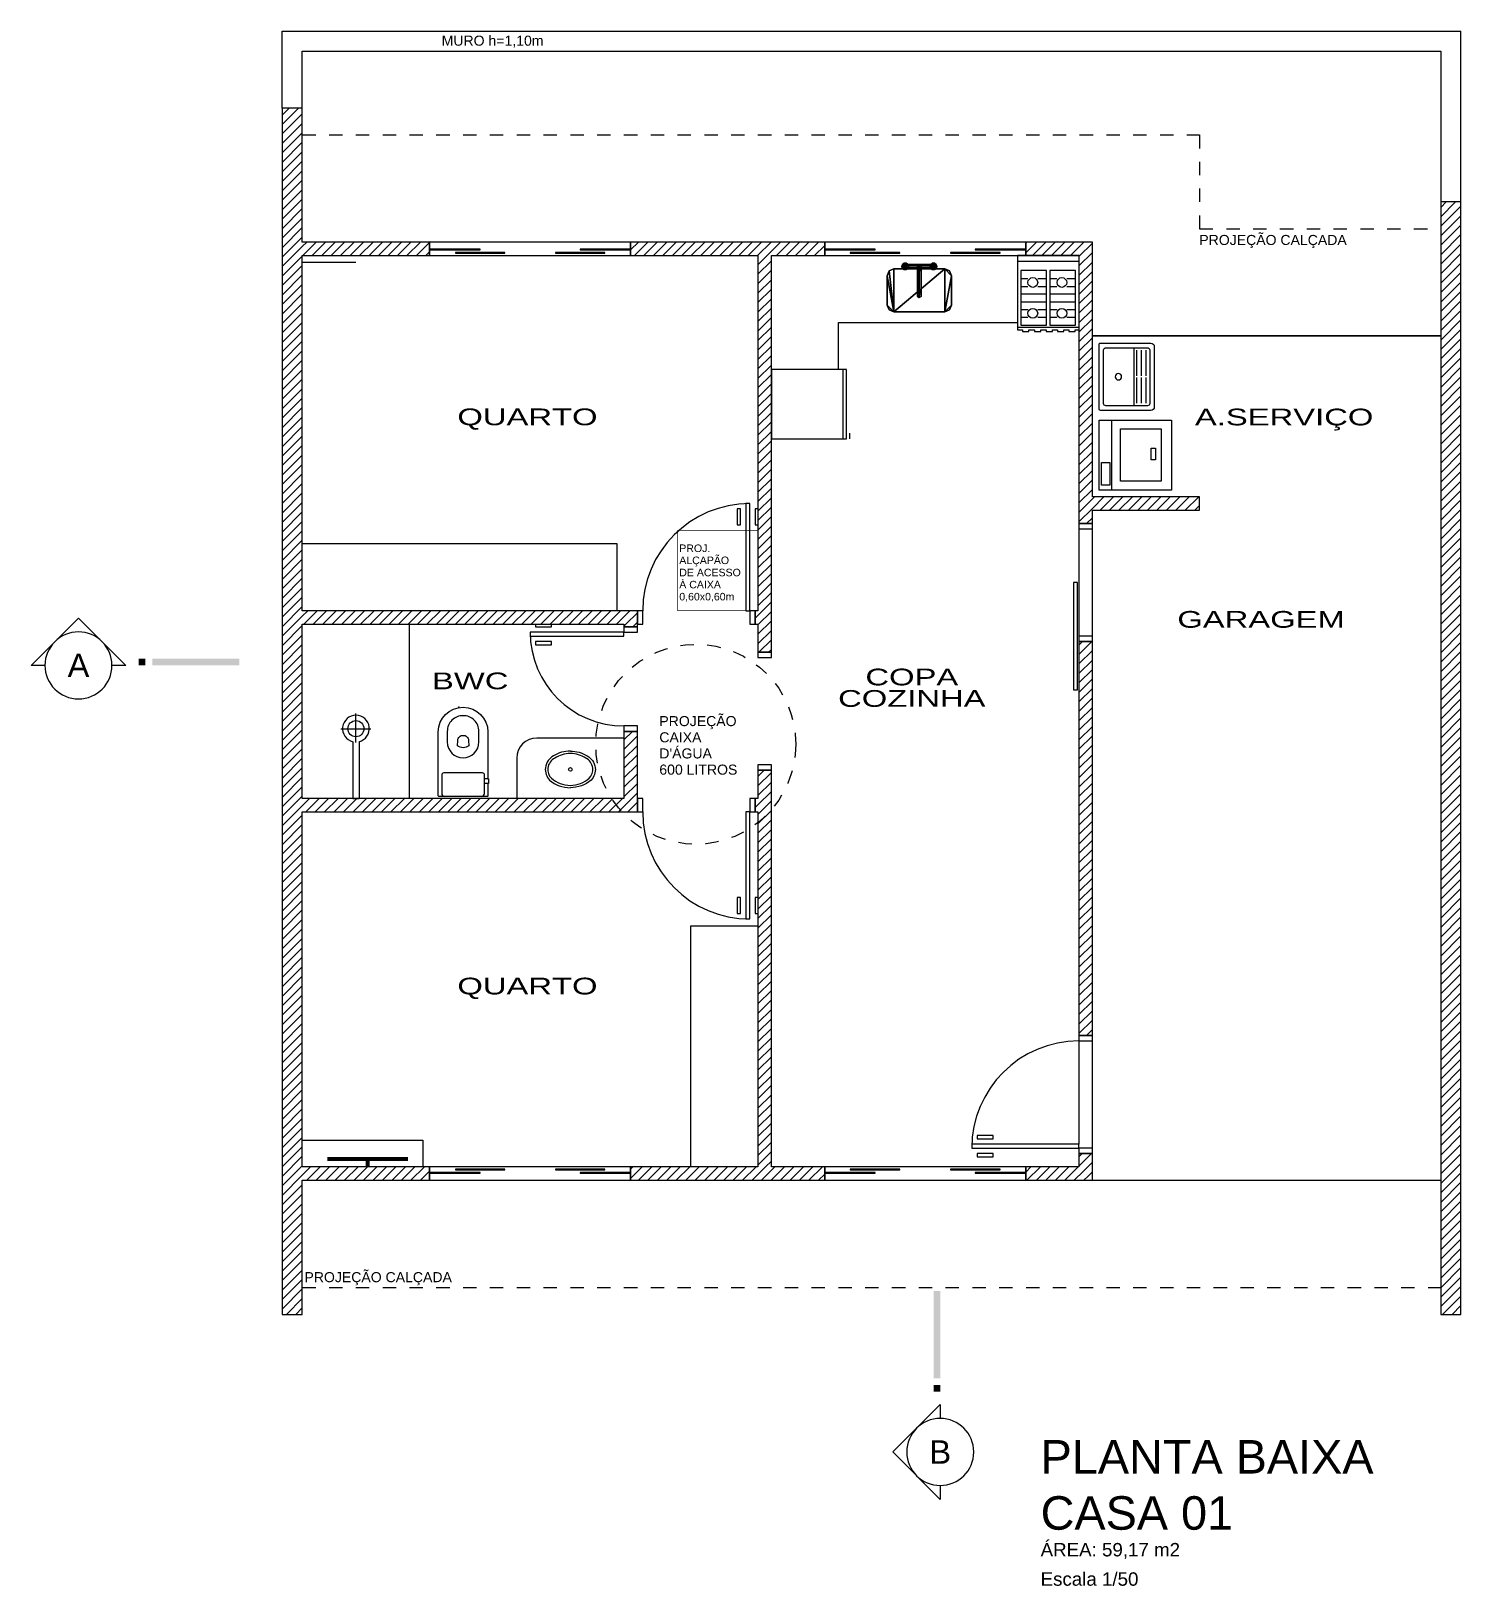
# Model space of a CAD drawing. Header units: metres. Extents: x 49 to 320, y -91 to 27.
# Drawn here: x 61.64 to 72.31, y 3.16 to 14.76 of the extents above; entities that cross this region are included whole.
import ezdxf
from ezdxf.enums import TextEntityAlignment as Align

# ---------------------------------------------------------------- set-up
doc = ezdxf.new("R2010")
doc.units = ezdxf.units.M
doc.header["$LTSCALE"] = 0.2
doc.linetypes.add('DASHED', pattern=[0.75, 0.5, -0.25])
for name, color, linetype in [('ARQ-___-___-LEG', 3, 'Continuous'), ('ARQ-___-___-TXT', 4, 'Continuous'), ('ARQ-___-___-VST', 9, 'Continuous'), ('ARQ-ALV', 6, 'Continuous'), ('ARQ-ALV-___-HTC', 13, 'Continuous'), ('ARQ-CXO', 2, 'Continuous'), ('ARQ-DVI', 1, 'Continuous'), ('ARQ-EQP', 24, 'Continuous'), ('ARQ-EQP-___-INT', 7, 'Continuous'), ('ARQ-PIS', 2, 'Continuous')]:
    doc.layers.add(name, color=color, linetype=linetype)
doc.styles.add('REGUA100', font='arial.ttf')
doc.styles.add('REGUA140', font='arial.ttf')
doc.styles.add('REGUA200', font='arial.ttf')
doc.styles.add('REGUA60', font='arial.ttf')
doc.styles.add('REGUA80', font='arial.ttf')
pattern_1 = [(45, (105.93574, -1), (-0.03535534, 0.03535534), [])]

# ---------------------------------------------------------------- blocks, each defined once
blk = doc.blocks.new('MCCUB1_3')
at = {"color": 254}
mesh = blk.add_polyface(dxfattribs=at)
corners = [(-24, -37, 70), (-22.5, -40.5, 70), (-19, -42, 70), (-24, -15, 70), (-22.5, -11.5, 70), (-19, -10, 70), (19, -10, 70), (19, -42, 70), (24, -15, 70), (24, -37, 70), (22.5, -40.5, 70), (22.5, -11.5, 70), (-24, -37, 85), (-22.5, -40.5, 85), (-19, -42, 85), (19, -42, 85), (22.5, -40.5, 85), (24, -37, 85), (24, -15, 85), (22.5, -11.5, 85), (19, -10, 85), (-19, -10, 85), (-22.5, -11.5, 85), (-24, -15, 85)]
mesh.append_faces([[corners[k] for k in face] for face in [(9, 7, 10), (6, 8, 11)]], dxfattribs={"vtx0": -1, "color": 254})
mesh.append_faces([[corners[k] for k in face] for face in [(0, 2, 3), (3, 2, 4), (4, 2, 5), (5, 2, 6), (8, 7, 9)]], dxfattribs={"vtx0": -1, "vtx1": -1, "color": 254})
mesh.append_faces([[corners[k] for k in face] for face in [(6, 7, 8)]], dxfattribs={"vtx0": -1, "vtx1": -1, "vtx2": -1, "color": 254})
mesh.append_faces([[corners[k] for k in face] for face in [(6, 2, 7)]], dxfattribs={"vtx0": -1, "vtx2": -1, "color": 254})
mesh.append_faces([[corners[k] for k in face] for face in [(12, 13, 0), (13, 14, 1), (14, 15, 2), (15, 16, 7), (16, 17, 10), (17, 18, 9), (18, 19, 8), (19, 20, 11), (20, 21, 6), (21, 22, 5), (22, 23, 4), (23, 12, 3)]], dxfattribs={"vtx1": -1, "color": 254})
mesh.append_faces([[corners[k] for k in face] for face in [(0, 1, 2), (13, 1, 0), (14, 2, 1), (15, 7, 2), (16, 10, 7), (17, 9, 10), (18, 8, 9), (19, 11, 8), (20, 6, 11), (21, 5, 6), (22, 4, 5), (23, 3, 4), (12, 0, 3)]], dxfattribs={"vtx2": -1, "color": 254})
mesh = blk.add_polyface(dxfattribs=at)
corners = [(-1.4, -30.5, 100.3), (-1.4, -30.5, 95.5), (-0.1, -31.3, 95.5), (-0.1, -31.3, 100.6), (-1.4, -29, 99.7), (-1.4, -29, 95.5), (-0.1, -28.3, 99.4), (-0.1, -28.3, 95.5), (1.2, -29, 99.7), (1.2, -29, 95.5), (1.2, -30.5, 100.3), (1.2, -30.5, 95.5), (-1.4, -27.2, 103.6), (-0.1, -27.5, 104.3), (-1.4, -26.6, 102.1), (-0.1, -26.3, 101.3), (1.2, -26.6, 102.1), (1.2, -27.2, 103.6), (-1.4, -10.6, 103.6), (-0.1, -10.3, 104.3), (-1.4, -11.2, 102.1), (-0.1, -11.5, 101.3), (1.2, -11.2, 102.1), (1.2, -10.6, 103.6), (-1.4, -7.6, 100.5), (-0.1, -7, 101), (-1.4, -8.6, 99.5), (-0.1, -9.2, 98.9), (1.2, -8.6, 99.5), (1.2, -7.6, 100.5), (-12.1, -6.6, 100), (-12.1, -7.3, 101.3), (11.9, -7.3, 101.3), (11.9, -6.6, 100), (-12.1, -7.4, 98.7), (11.9, -7.4, 98.7), (-12.1, -8.9, 98.7), (11.9, -8.9, 98.7), (-12.1, -9.6, 100), (11.9, -9.6, 100), (-12.1, -8.8, 101.3), (11.9, -8.8, 101.3), (12.5, -6.6, 106.9), (11.2, -5.7, 106.9), (9.7, -5.7, 106.9), (8.4, -6.6, 106.9), (7.9, -8.1, 106.9), (8.4, -9.6, 106.9), (9.6, -10.5, 106.9), (12.4, -9.6, 106.9), (11.2, -10.5, 106.9), (12.9, -8.1, 106.9), (12.5, -6.6, 101.9), (11.2, -5.7, 101.9), (9.7, -5.7, 101.9), (8.4, -6.6, 101.9), (7.9, -8.1, 101.9), (8.4, -9.6, 101.9), (9.6, -10.5, 101.9), (11.2, -10.5, 101.9), (12.4, -9.6, 101.9), (12.9, -8.1, 101.9), (-8.1, -8.1, 101.9), (-8.5, -6.6, 101.9), (-8.5, -6.6, 106.9), (-8.1, -8.1, 106.9), (-8.6, -9.6, 101.9), (-8.6, -9.6, 106.9), (-9.8, -10.5, 101.9), (-9.8, -10.5, 106.9), (-11.4, -10.5, 101.9), (-11.4, -10.5, 106.9), (-12.6, -9.6, 101.9), (-12.6, -9.6, 106.9), (-13.1, -8.1, 101.9), (-13.1, -8.1, 106.9), (-12.6, -6.6, 101.9), (-12.6, -6.6, 106.9), (-11.3, -5.7, 101.9), (-11.3, -5.7, 106.9), (-9.8, -5.7, 101.9), (-9.8, -5.7, 106.9)]
mesh.append_faces([[corners[k] for k in face] for face in [(30, 31, 32, 33), (34, 30, 33, 35), (36, 34, 35, 37), (38, 36, 37, 39), (40, 38, 39, 41), (31, 40, 41, 32), (52, 53, 43, 42), (53, 54, 44, 43), (54, 55, 45, 44), (55, 56, 46, 45), (56, 57, 47, 46), (57, 58, 48, 47), (58, 59, 50, 48), (59, 60, 49, 50), (60, 61, 51, 49), (61, 52, 42, 51), (62, 63, 64, 65), (66, 62, 65, 67), (68, 66, 67, 69), (70, 68, 69, 71), (72, 70, 71, 73), (74, 72, 73, 75), (76, 74, 75, 77), (78, 76, 77, 79), (80, 78, 79, 81), (63, 80, 81, 64)]], dxfattribs={"color": 254})
mesh.append_faces([[corners[k] for k in face] for face in [(32, 37, 35, 33), (49, 48, 50), (42, 49, 51), (64, 67, 65), (67, 71, 69)]], dxfattribs={"vtx0": -1, "color": 254})
mesh.append_faces([[corners[k] for k in face] for face in [(32, 39, 37), (42, 44, 45), (42, 45, 46), (42, 46, 47), (42, 47, 48), (64, 73, 71), (64, 75, 73), (64, 77, 75), (64, 79, 77)]], dxfattribs={"vtx0": -1, "vtx2": -1, "color": 254})
mesh.append_faces([[corners[k] for k in face] for face in [(24, 18, 19, 25), (26, 20, 18, 24), (27, 21, 20, 26), (28, 22, 21, 27), (29, 23, 22, 28), (25, 19, 23, 29)]], dxfattribs={"vtx1": -1, "color": 254})
mesh.append_faces([[corners[k] for k in face] for face in [(36, 38, 31)]], dxfattribs={"vtx1": -1, "vtx2": -1, "color": 254})
mesh.append_faces([[corners[k] for k in face] for face in [(12, 0, 3, 13), (14, 4, 0, 12), (15, 6, 4, 14), (16, 8, 6, 15), (17, 10, 8, 16), (13, 3, 10, 17), (18, 12, 13, 19), (20, 14, 12, 18), (21, 15, 14, 20), (22, 16, 15, 21), (23, 17, 16, 22), (19, 13, 17, 23)]], dxfattribs={"vtx1": -1, "vtx3": -1, "color": 254})
mesh.append_faces([[corners[k] for k in face] for face in [(32, 41, 39), (30, 34, 36, 31), (38, 40, 31), (42, 43, 44), (64, 81, 79)]], dxfattribs={"vtx2": -1, "color": 254})
mesh.append_faces([[corners[k] for k in face] for face in [(0, 1, 2, 3), (4, 5, 1, 0), (6, 7, 5, 4), (8, 9, 7, 6), (10, 11, 9, 8), (3, 2, 11, 10)]], dxfattribs={"vtx3": -1, "color": 254})
blk = doc.blocks.new('EQF4B__2')
at = {"color": 0}
blk.add_lwpolyline([(25.5, -5), (-25.5, -5), (-25.5, -66.5), (-21.4, -66.5), (-21.4, -67.9), (-16.2, -67.9), (-16.2, -66.5), (-11.3, -66.5), (-11.3, -67.9), (-6.2, -67.9), (-6.2, -66.5), (-1.7, -66.5), (-1.7, -67.9), (3.5, -67.9), (3.5, -66.5), (7.8, -66.5), (7.8, -67.9), (13, -67.9), (13, -66.5), (17, -66.5), (17, -67.9), (22.2, -67.9), (22.2, -66.5), (25.5, -66.5)], close=True, dxfattribs=at)
at = {"layer": 'ARQ-EQP-___-INT'}
for p, q in [((-25.3, -9.7), (25.3, -9.7)), ((-22.6, -24.1), (-16.8, -24.1)), ((-8.7, -24.1), (-1.4, -24.1)), ((1.4, -24.1), (7.2, -24.1)), ((15.3, -24.1), (22.6, -24.1)), ((-22.6, -30.6), (-16.8, -30.6)), ((-22.6, -36.7), (-1.4, -36.7)), ((-8.7, -30.6), (-1.4, -30.6)), ((1.4, -30.6), (7.2, -30.6)), ((1.4, -36.7), (22.6, -36.7)), ((15.3, -30.6), (22.6, -30.6)), ((-22.6, -43.3), (-1.4, -43.3)), ((-22.6, -49.6), (-16.8, -49.6)), ((-8.7, -49.6), (-1.4, -49.6)), ((1.4, -43.3), (22.6, -43.3)), ((1.4, -49.6), (7.2, -49.6)), ((15.3, -49.6), (22.6, -49.6)), ((-25.3, -64.4), (25.3, -64.4)), ((-22.6, -56.1), (-16.8, -56.1)), ((-8.7, -56.1), (-1.4, -56.1)), ((1.4, -56.1), (7.2, -56.1)), ((15.3, -56.1), (22.6, -56.1))]:
    blk.add_line(p, q, dxfattribs=at)
for points in [[(-22.6, -62.6), (-1.4, -62.6), (-1.4, -17.4), (-22.6, -17.4)], [(1.4, -62.6), (22.6, -62.6), (22.6, -17.4), (1.4, -17.4)]]:
    blk.add_lwpolyline(points, close=True, dxfattribs=at)
for centre in [(-12.8, -27.3), (11.3, -27.3), (-12.8, -52.8), (11.3, -52.8)]:
    blk.add_circle(centre, 4.04, dxfattribs=at)
blk = doc.blocks.new('EQREFR22')
at = {"color": 0}
blk.add_lwpolyline([(30.5, -10), (-30.5, -10), (-30.5, -76), (30.5, -76)], close=True, dxfattribs=at)
at = {"layer": 'ARQ-EQP-___-INT'}
for p, q in [((-30.5, -73), (30.5, -73)), ((-30.5, -79), (-25.5, -79))]:
    blk.add_line(p, q, dxfattribs=at)
blk = doc.blocks.new('EQLAV1_2')
at = {"color": 0}
blk.add_lwpolyline([(30.8, -10), (-30.8, -10), (-30.8, -73.5), (30.8, -73.5)], close=True, dxfattribs=at)
at = {"layer": 'ARQ-EQP-___-INT'}
blk.add_line((30.8, -21.3), (-30.8, -21.3), dxfattribs=at)
for points in [[(6.4, -19.6), (26.4, -19.6), (26.4, -12.1), (6.4, -12.1)], [(22.9, -64.6), (22.9, -28.8), (-23, -28.8), (-23, -64.6)], [(4, -59.7), (4, -55.7), (-6, -55.7), (-6, -59.7)]]:
    blk.add_lwpolyline(points, close=True, dxfattribs=at)
blk = doc.blocks.new('SAT13S_2')
at = {"layer": 'ARQ-EQP', "color": 0, "linetype": 'ByBlock'}
blk.add_lwpolyline([(-26.5, -48.5), (26.5, -48.5, 0.414214), (29.5, -45.5), (29.5, -1, 0.414214), (28.5, 0), (-28.5, 0, 0.414214), (-29.5, -1), (-29.5, -45.5, 0.414214)], format="xyb", close=True, dxfattribs=at)
at = {"layer": 'ARQ-EQP-___-INT'}
for points in [[(25.5, -27.7), (25.5, -6, 0.414214), (23.5, -4), (-23.5, -4, 0.414214), (-25.5, -6), (-25.5, -27.7)], [(-25.5, -27.8), (-25.5, -29.7, 0.414214), (-24.5, -30.6), (-23.2, -30.6), (23.1, -30.6), (24.5, -30.6, 0.414214), (25.5, -29.7), (25.5, -27.8)], [(-25.5, -30.5), (-25.5, -42.5, 0.414214), (-23.5, -44.5)], [(-23.5, -44.5), (23.5, -44.5, 0.414214), (25.5, -42.5), (25.5, -30.5, 0.414214)], [(-23.2, -33), (-0.9, -33, 0.414214)], [(-23.2, -37), (-0.9, -37, 0.414214)], [(0.8, -33), (23.1, -33, 0.414214)], [(0.8, -37), (23.1, -37, 0.414214)], [(-23.2, -41), (-0.9, -41, 0.414214)], [(0.8, -41), (23.1, -41, 0.414214)]]:
    blk.add_lwpolyline(points, format="xyb", dxfattribs=at)
blk.add_circle((0, -17), 2.8, dxfattribs=at)
blk = doc.blocks.new('SAC616S2')
at = {"layer": 'ARQ-EQP', "color": 0, "linetype": 'ByBlock'}
blk.add_lwpolyline([(18.2, -1.5, -0.329256), (18.5, -1.9), (18.5, -49.6, -0.412623), (0, -68, -0.412623), (-18.5, -49.6), (-18.5, -14.5), (-18.9, -14.5), (-18.9, -11), (-18.5, -11), (-18.5, -1.9, -0.329256), (-18.2, -1.5), (-17.3, -1.5), (0, -1.5), (17.3, -1.5)], format="xyb", close=True, dxfattribs=at)
at = {"layer": 'ARQ-EQP-___-INT'}
for p, q in [((-18.5, -11), (-16, -11)), ((-18.5, -14.5), (-16, -14.5))]:
    blk.add_line(p, q, dxfattribs=at)
blk.add_lwpolyline([(-14, -1.5, 0.324141), (-16, -3.5), (-16, -17.5, 0.333333), (-14.5, -19), (0, -19), (14.5, -19, 0.333333), (16, -17.5), (16, -3.5, 0.324141), (14, -1.5, 0.324141)], format="xyb", dxfattribs=at)
for points in [[(0, -61.7, 0.418677), (11.8, -50), (11.8, -42.1, 0.411784), (0, -30.2, 0.411784), (-11.8, -42.1), (-11.8, -50, 0.418677)], [(0, -47, -0.428571), (-4, -43.3), (-4.3, -39.3, -0.16754), (0, -37.8, -0.16754), (4.3, -39.3), (4, -43.3, -0.428571)]]:
    blk.add_lwpolyline(points, format="xyb", close=True, dxfattribs=at)
blk.add_point((3.3, -68), dxfattribs=at)
blk = doc.blocks.new('SACHS__2')
at = {"layer": 'ARQ-EQP', "color": 0, "linetype": 'ByBlock'}
for p, q in [((42.3, 2.4), (0, 2.4)), ((0, 2.4), (0, -2.4)), ((42.3, -2.4), (0, -2.4))]:
    blk.add_line(p, q, dxfattribs=at)
blk.add_arc((52, 0), 10, 193.8865, 166.1135, dxfattribs=at)
at = {"layer": 'ARQ-EQP-___-INT'}
for p, q in [((41.6, 0), (63.2, 0)), ((52, 11.2), (52, -11.2))]:
    blk.add_line(p, q, dxfattribs=at)
blk.add_circle((52, 0), 6, dxfattribs=at)
blk = doc.blocks.new('SAL37S_2')
at = {"layer": 'ARQ-EQP-___-INT'}
for points in [[(0, -10, 0.145827), (-16.8, -14.9, 0.090827), (-22, -19.4, 0.12568), (-24.8, -26.7, 0.221372), (-20.6, -38.8, 0.186059), (0, -46.5, 0.186059)], [(0, -10, -0.145827), (16.8, -14.9, -0.090827), (22, -19.4, -0.12568), (24.8, -26.7, -0.221372), (20.6, -38.8, -0.186059), (0, -46.5, -0.186059)]]:
    blk.add_lwpolyline(points, format="xyb", dxfattribs=at)
blk.add_lwpolyline([(0, -12.5, 0.14623), (-15.5, -17, 0.09047), (-20, -20.9, 0.123903), (-22.4, -27, 0.21906), (-18.9, -37, 0.185248), (0, -44.1, 0.185248), (18.8, -37, 0.21906), (22.3, -27, 0.123903), (20, -20.9, 0.09047), (15.5, -17, 0.14623)], format="xyb", close=True, dxfattribs=at)
blk.add_circle((0, -28.3), 1.8, dxfattribs=at)
blk = doc.blocks.new('IndUni1')
at = {"color": 4, "style": 'REGUA100', "width": 1.4, "flags": 8}
blk.add_attdef('NOME1', text='', height=2.5, dxfattribs=at).set_placement((0.24, 2.99), align=Align.CENTER)
at = {"color": 4, "style": 'REGUA100', "width": 1.4}
blk.add_attdef('NOME2', text='', height=2.5, dxfattribs=at).set_placement((0.24, -0.22), align=Align.CENTER)
at = {"color": 0, "style": 'REGUA60', "width": 1.4}
for tag, p in [('AREA', (0.24, -2.82)), ('PERIM', (0.24, -5.32)), ('PISO', (0.24, -7.82)), ('PAREDE', (0.24, -10.32)), ('TETO', (0.24, -12.82))]:
    blk.add_attdef(tag, text='', height=1.5, dxfattribs=at).set_placement(p, align=Align.CENTER)
blk = doc.blocks.new('Corte2')
at = {"color": 4}
blk.add_lwpolyline([(-5, 0), (-7.07, 0), (0, 7.07), (7.07, 0), (5, 0, 1)], format="xyb", close=True, dxfattribs=at)
blk.add_arc((0, 0), 5, 180, 0)
at = {"color": 4, "linetype": 'ByBlock'}
for points in [[(9, 0), (9, 1), (10, 0), (10, 1)], [(11, 0), (11, 1), (24, 0), (24, 1)]]:
    blk.add_solid(points, dxfattribs=at)
at = {"color": 0, "linetype": 'ByBlock', "style": 'REGUA140', "width": 1.4}
blk.add_attdef('CODCORTE', text='', height=3.5, dxfattribs=at).set_placement((0, 0), align=Align.MIDDLE)
blk = doc.blocks.new('Titul1')
at = {"color": 6, "style": 'REGUA200', "width": 1.4}
blk.add_attdef('TITULO', (0, 0), '', height=5, dxfattribs=at)
at = {"color": 0, "style": 'REGUA80', "width": 1.4}
blk.add_attdef('ESCALA', (0, -3.98), '', height=2, dxfattribs=at)

msp = doc.modelspace()

# ---------------------------------------------------------------- hatches: boundary and pattern name
at = {"layer": 'ARQ-ALV-___-HTC'}
h = msp.add_hatch(dxfattribs=at)
h.set_pattern_fill('_U', color=256, scale=0.05, angle=45, style=0, pattern_type=0)
h.set_pattern_definition(pattern_1)
h.paths.add_polyline_path([(63.512, 14.186), (63.512, 5.186), (63.662, 5.186), (63.662, 14.186)])
h = msp.add_hatch(dxfattribs=at)
h.set_pattern_fill('_U', color=256, scale=0.05, angle=45, style=0, pattern_type=0)
h.set_pattern_definition(pattern_1)
h.paths.add_polyline_path([(72.307, 5.186), (72.307, 13.486), (72.157, 13.486), (72.157, 5.186)])
h = msp.add_hatch(dxfattribs=at)
h.set_pattern_fill('_U', color=256, scale=0.05, angle=45, style=0, pattern_type=0)
h.set_pattern_definition(pattern_1)
h.paths.add_polyline_path([(63.662, 13.186), (63.662, 13.086), (64.612, 13.086), (64.612, 13.186)])
h.paths.add_polyline_path([(69.06, 13.186), (69.06, 13.086), (69.457, 13.086), (69.557, 13.186)])
h.paths.add_polyline_path([(67.56, 13.186), (66.112, 13.186), (66.112, 13.086), (67.56, 13.086)])
h = msp.add_hatch(dxfattribs=at)
h.set_pattern_fill('_U', color=256, scale=0.05, angle=45, style=0, pattern_type=0)
h.set_pattern_definition(pattern_1)
h.paths.add_polyline_path([(69.457, 7.266), (69.557, 7.266), (69.557, 10.206), (69.457, 10.206)])
h.paths.add_polyline_path([(69.457, 6.386), (69.457, 6.286), (69.557, 6.186), (69.557, 6.386)])
h.paths.add_polyline_path([(69.557, 11.086), (69.557, 13.186), (69.457, 13.086), (69.457, 11.086)])
h = msp.add_hatch(dxfattribs=at)
h.set_pattern_fill('_U', color=256, scale=0.05, angle=45, style=0, pattern_type=0)
h.set_pattern_definition(pattern_1)
h.paths.add_polyline_path([(67.062, 13.086), (67.062, 10.126), (67.162, 10.126), (67.162, 13.086)])
h.paths.add_polyline_path([(67.162, 6.286), (67.162, 9.246), (67.062, 9.246), (67.062, 6.286)])
h = msp.add_hatch(dxfattribs=at)
h.set_pattern_fill('_U', color=256, scale=0.05, angle=45, style=0, pattern_type=0)
h.set_pattern_definition(pattern_1)
h.paths.add_polyline_path([(69.557, 11.286), (69.557, 11.186), (70.357, 11.186), (70.357, 11.286)])
h = msp.add_hatch(dxfattribs=at)
h.set_pattern_fill('_U', color=256, scale=0.05, angle=45, style=0, pattern_type=0)
h.set_pattern_definition(pattern_1)
h.paths.add_polyline_path([(66.162, 10.436), (63.662, 10.436), (63.662, 10.336), (66.162, 10.336)])
h.paths.add_polyline_path([(67.042, 10.336), (67.062, 10.336), (67.062, 10.436), (67.042, 10.436)])
h = msp.add_hatch(dxfattribs=at)
h.set_pattern_fill('_U', color=256, scale=0.05, angle=45, style=0, pattern_type=0)
h.set_pattern_definition(pattern_1)
h.paths.add_polyline_path([(66.162, 9.036), (66.162, 9.536), (66.062, 9.536), (66.062, 9.036)])
h.paths.add_polyline_path([(66.062, 10.336), (66.062, 10.316), (66.162, 10.316), (66.162, 10.336)])
h = msp.add_hatch(dxfattribs=at)
h.set_pattern_fill('_U', color=256, scale=0.05, angle=45, style=0, pattern_type=0)
h.set_pattern_definition(pattern_1)
h.paths.add_polyline_path([(66.162, 9.036), (63.662, 9.036), (63.662, 8.936), (66.162, 8.936)])
h.paths.add_polyline_path([(67.042, 8.936), (67.062, 8.936), (67.062, 9.036), (67.042, 9.036)])
h = msp.add_hatch(dxfattribs=at)
h.set_pattern_fill('_U', color=256, scale=0.05, angle=45, style=0, pattern_type=0)
h.set_pattern_definition(pattern_1)
h.paths.add_polyline_path([(69.06, 6.186), (69.557, 6.186), (69.457, 6.286), (69.06, 6.286)])
h.paths.add_polyline_path([(67.56, 6.186), (67.56, 6.286), (66.112, 6.286), (66.112, 6.186)])
h.paths.add_polyline_path([(64.612, 6.186), (64.612, 6.286), (63.662, 6.286), (63.662, 6.186)])

# ---------------------------------------------------------------- linework, layer by layer
at = {"layer": 'ARQ-___-___-VST'}
for p, q in [((63.512, 14.186), (63.512, 14.761)), ((63.512, 14.761), (72.307, 14.761)), ((72.307, 13.486), (72.307, 14.761)), ((63.662, 14.186), (63.662, 14.611)), ((63.662, 14.611), (72.157, 14.611)), ((72.157, 14.611), (72.157, 13.486)), ((66.111, 13.186), (64.613, 13.186)), ((69.059, 13.186), (67.561, 13.186)), ((63.662, 13.036), (64.062, 13.036)), ((64.613, 13.086), (66.111, 13.086)), ((67.561, 13.086), (69.059, 13.086)), ((67.662, 12.586), (68.998, 12.586)), ((67.662, 12.236), (67.662, 12.586)), ((66.907, 11.196), (66.907, 11.076)), ((66.932, 11.196), (66.907, 11.196)), ((66.932, 11.076), (66.932, 11.196)), ((67.042, 11.196), (67.042, 11.076)), ((67.062, 11.196), (67.042, 11.196)), ((66.907, 11.076), (66.932, 11.076)), ((67.042, 11.076), (67.062, 11.076)), ((69.457, 11.046), (69.457, 10.246)), ((69.557, 10.246), (69.557, 11.046)), ((66.012, 10.936), (63.662, 10.936)), ((66.012, 10.436), (66.012, 10.936)), ((64.462, 9.036), (64.462, 10.336)), ((65.402, 10.336), (65.402, 10.316)), ((65.522, 10.316), (65.522, 10.336)), ((65.402, 10.316), (65.522, 10.316)), ((65.522, 10.206), (65.402, 10.206)), ((65.402, 10.206), (65.402, 10.181)), ((65.402, 10.181), (65.522, 10.181)), ((65.522, 10.181), (65.522, 10.206)), ((66.062, 9.486), (65.412, 9.486)), ((65.262, 9.336), (65.262, 9.036)), ((66.907, 8.296), (66.907, 8.176)), ((66.932, 8.296), (66.907, 8.296)), ((66.932, 8.176), (66.932, 8.296)), ((67.042, 8.296), (67.042, 8.176)), ((67.062, 8.296), (67.042, 8.296)), ((66.907, 8.176), (66.932, 8.176)), ((67.042, 8.176), (67.062, 8.176)), ((66.562, 6.286), (66.562, 8.086)), ((66.562, 8.086), (67.062, 8.086)), ((69.457, 7.226), (69.457, 6.456)), ((69.557, 6.426), (69.557, 7.226)), ((68.817, 6.521), (68.697, 6.521)), ((68.697, 6.521), (68.697, 6.496)), ((68.817, 6.496), (68.817, 6.521)), ((63.662, 6.486), (64.562, 6.486)), ((64.562, 6.486), (64.562, 6.286)), ((68.697, 6.496), (68.817, 6.496)), ((68.817, 6.386), (68.697, 6.386)), ((68.697, 6.386), (68.697, 6.361)), ((68.817, 6.361), (68.817, 6.386)), ((66.111, 6.286), (64.613, 6.286)), ((69.059, 6.286), (67.561, 6.286)), ((68.697, 6.361), (68.817, 6.361)), ((64.613, 6.186), (66.111, 6.186)), ((67.561, 6.186), (69.059, 6.186))]:
    msp.add_line(p, q, dxfattribs=at)
at = {"layer": 'ARQ-___-___-VST', "linetype": 'DASHED'}
for p, q in [((63.662, 13.986), (70.357, 13.986)), ((70.357, 13.986), (70.357, 13.286)), ((70.357, 13.286), (72.157, 13.286)), ((63.662, 5.386), (72.157, 5.386))]:
    msp.add_line(p, q, dxfattribs=at)
at = {"layer": 'ARQ-___-___-VST', "linetype": 'DASHED', "const_width": 0.005}
msp.add_lwpolyline([(67.062, 11.036), (66.462, 11.036), (66.462, 10.436), (67.062, 10.436), (67.062, 11.036), (66.762, 11.036)], dxfattribs=at)
at = {"layer": 'ARQ-___-___-VST', "const_width": 0.03}
for points in [[(64.15, 6.346), (64.45, 6.346), (63.85, 6.346)], [(64.15, 6.346), (64.15, 6.286)]]:
    msp.add_lwpolyline(points, dxfattribs=at)
at = {"layer": 'ARQ-___-___-VST', "linetype": 'DASHED'}
msp.add_circle((66.598, 9.44), 0.746, dxfattribs=at)
at = {"layer": 'ARQ-___-___-VST'}
msp.add_arc((65.412, 9.336), 0.15, 90, 180, dxfattribs=at)
at = {"layer": 'ARQ-ALV'}
for p, q in [((63.512, 14.186), (63.512, 5.186)), ((63.662, 14.186), (63.512, 14.186)), ((63.662, 13.186), (63.662, 14.186)), ((72.157, 13.486), (72.157, 5.186)), ((72.307, 13.486), (72.157, 13.486)), ((72.307, 5.186), (72.307, 13.486)), ((64.612, 13.186), (63.662, 13.186)), ((64.612, 13.086), (64.612, 13.186)), ((66.112, 13.186), (66.112, 13.086)), ((67.56, 13.186), (66.112, 13.186)), ((67.56, 13.086), (67.56, 13.186)), ((69.06, 13.186), (69.06, 13.086)), ((69.557, 13.186), (69.06, 13.186)), ((69.557, 11.286), (69.557, 13.186)), ((63.662, 10.436), (63.662, 13.086)), ((63.662, 13.086), (64.612, 13.086)), ((66.112, 13.086), (67.062, 13.086)), ((67.062, 13.086), (67.062, 10.436)), ((67.162, 10.126), (67.162, 13.086)), ((67.162, 13.086), (67.56, 13.086)), ((69.06, 13.086), (69.457, 13.086)), ((69.457, 13.086), (69.457, 11.086)), ((70.357, 11.286), (69.557, 11.286)), ((70.357, 11.186), (70.357, 11.286)), ((69.557, 11.086), (69.557, 11.186)), ((69.557, 11.186), (70.357, 11.186)), ((69.457, 11.086), (69.557, 11.086)), ((66.162, 10.436), (63.662, 10.436)), ((63.662, 9.036), (63.662, 10.336)), ((63.662, 10.336), (66.062, 10.336)), ((66.062, 10.336), (66.062, 10.316)), ((66.162, 10.336), (66.162, 10.436)), ((66.162, 10.316), (66.162, 10.336)), ((67.042, 10.436), (67.042, 10.336)), ((67.062, 10.436), (67.042, 10.436)), ((67.042, 10.336), (67.062, 10.336)), ((67.062, 10.336), (67.062, 10.126)), ((66.062, 10.316), (66.162, 10.316)), ((67.062, 10.126), (67.162, 10.126)), ((69.557, 10.206), (69.457, 10.206)), ((69.457, 10.206), (69.457, 7.266)), ((69.557, 7.266), (69.557, 10.206)), ((66.062, 9.536), (66.062, 9.036)), ((66.162, 9.536), (66.062, 9.536)), ((66.162, 9.036), (66.162, 9.536)), ((67.062, 9.246), (67.062, 9.036)), ((67.162, 9.246), (67.062, 9.246)), ((67.162, 6.286), (67.162, 9.246)), ((66.062, 9.036), (63.662, 9.036)), ((63.662, 6.286), (63.662, 8.936)), ((63.662, 8.936), (66.162, 8.936)), ((66.162, 8.936), (66.162, 9.036)), ((67.042, 9.036), (67.042, 8.936)), ((67.062, 9.036), (67.042, 9.036)), ((67.042, 8.936), (67.062, 8.936)), ((67.062, 8.936), (67.062, 6.286)), ((69.457, 7.266), (69.557, 7.266)), ((69.457, 6.386), (69.457, 6.286)), ((69.557, 6.386), (69.457, 6.386)), ((69.557, 6.186), (69.557, 6.386)), ((64.612, 6.286), (63.662, 6.286)), ((64.612, 6.186), (64.612, 6.286)), ((66.112, 6.286), (66.112, 6.186)), ((67.062, 6.286), (66.112, 6.286)), ((67.56, 6.286), (67.162, 6.286)), ((67.56, 6.186), (67.56, 6.286)), ((69.06, 6.286), (69.06, 6.186)), ((69.457, 6.286), (69.06, 6.286)), ((63.662, 5.186), (63.662, 6.186)), ((63.662, 6.186), (64.612, 6.186)), ((66.112, 6.186), (67.56, 6.186)), ((69.06, 6.186), (69.557, 6.186)), ((63.512, 5.186), (63.662, 5.186)), ((72.157, 5.186), (72.307, 5.186))]:
    msp.add_line(p, q, dxfattribs=at)
at = {"layer": 'ARQ-CXO'}
for p, q in [((64.613, 13.186), (64.612, 13.186)), ((64.612, 13.186), (64.612, 13.086)), ((64.613, 13.086), (64.613, 13.186)), ((66.112, 13.186), (66.111, 13.186)), ((66.111, 13.186), (66.111, 13.086)), ((66.112, 13.086), (66.112, 13.186)), ((67.561, 13.186), (67.56, 13.186)), ((67.56, 13.186), (67.56, 13.086)), ((67.561, 13.086), (67.561, 13.186)), ((69.06, 13.186), (69.059, 13.186)), ((69.059, 13.186), (69.059, 13.086)), ((69.06, 13.086), (69.06, 13.186)), ((64.612, 13.086), (64.613, 13.086)), ((66.111, 13.086), (66.112, 13.086)), ((67.56, 13.086), (67.561, 13.086)), ((69.059, 13.086), (69.06, 13.086)), ((67.002, 11.236), (66.972, 11.236)), ((66.972, 11.236), (66.972, 10.436)), ((67.002, 10.436), (67.002, 11.236)), ((69.557, 11.086), (69.457, 11.086)), ((69.457, 11.086), (69.457, 11.046)), ((69.457, 11.046), (69.557, 11.046)), ((69.557, 11.046), (69.557, 11.086)), ((69.447, 10.646), (69.417, 10.646)), ((69.417, 10.646), (69.417, 9.846)), ((69.447, 9.846), (69.447, 10.646)), ((66.202, 10.436), (66.162, 10.436)), ((66.162, 10.436), (66.162, 10.336)), ((66.162, 10.336), (66.202, 10.336)), ((66.202, 10.336), (66.202, 10.436)), ((66.972, 10.436), (67.002, 10.436)), ((67.042, 10.436), (67.002, 10.436)), ((67.002, 10.436), (67.002, 10.336)), ((67.002, 10.336), (67.042, 10.336)), ((67.042, 10.336), (67.042, 10.436)), ((66.062, 10.276), (65.362, 10.276)), ((65.362, 10.276), (65.362, 10.246)), ((65.362, 10.246), (66.062, 10.246)), ((66.162, 10.316), (66.062, 10.316)), ((66.062, 10.316), (66.062, 10.276)), ((66.062, 10.276), (66.162, 10.276)), ((66.062, 10.246), (66.062, 10.276)), ((66.162, 10.276), (66.162, 10.316)), ((69.457, 10.246), (69.457, 10.206)), ((69.557, 10.246), (69.457, 10.246)), ((69.557, 10.206), (69.557, 10.246)), ((67.162, 10.126), (67.062, 10.126)), ((67.062, 10.126), (67.062, 10.086)), ((67.162, 10.086), (67.162, 10.126)), ((69.457, 10.206), (69.557, 10.206)), ((67.062, 10.086), (67.162, 10.086)), ((69.417, 9.846), (69.447, 9.846)), ((66.062, 9.576), (66.062, 9.536)), ((66.162, 9.576), (66.062, 9.576)), ((66.062, 9.536), (66.162, 9.536)), ((66.162, 9.536), (66.162, 9.576)), ((67.062, 9.286), (67.062, 9.246)), ((67.162, 9.286), (67.062, 9.286)), ((67.162, 9.246), (67.162, 9.286)), ((67.062, 9.246), (67.162, 9.246)), ((66.202, 9.036), (66.162, 9.036)), ((66.162, 9.036), (66.162, 8.936)), ((66.162, 8.936), (66.202, 8.936)), ((66.202, 8.936), (66.202, 9.036)), ((66.972, 8.936), (66.972, 8.136)), ((67.002, 8.936), (66.972, 8.936)), ((67.042, 9.036), (67.002, 9.036)), ((67.002, 9.036), (67.002, 8.936)), ((67.002, 8.936), (67.042, 8.936)), ((67.002, 8.136), (67.002, 8.936)), ((67.042, 8.936), (67.042, 9.036)), ((66.972, 8.136), (67.002, 8.136)), ((69.557, 7.266), (69.457, 7.266)), ((69.457, 7.266), (69.457, 7.226)), ((69.457, 7.226), (69.557, 7.226)), ((69.557, 7.226), (69.557, 7.266)), ((69.457, 6.456), (68.657, 6.456)), ((68.657, 6.456), (68.657, 6.426)), ((68.657, 6.426), (69.457, 6.426)), ((69.457, 6.426), (69.457, 6.456)), ((69.457, 6.426), (69.457, 6.386)), ((69.557, 6.426), (69.457, 6.426)), ((69.457, 6.386), (69.557, 6.386)), ((69.557, 6.386), (69.557, 6.426)), ((64.613, 6.286), (64.612, 6.286)), ((64.612, 6.286), (64.612, 6.186)), ((64.613, 6.186), (64.613, 6.286)), ((66.112, 6.286), (66.111, 6.286)), ((66.111, 6.286), (66.111, 6.186)), ((66.112, 6.186), (66.112, 6.286)), ((67.561, 6.286), (67.56, 6.286)), ((67.56, 6.286), (67.56, 6.186)), ((67.561, 6.186), (67.561, 6.286)), ((69.06, 6.286), (69.059, 6.286)), ((69.059, 6.286), (69.059, 6.186)), ((69.06, 6.186), (69.06, 6.286)), ((64.612, 6.186), (64.613, 6.186)), ((66.111, 6.186), (66.112, 6.186)), ((67.56, 6.186), (67.561, 6.186)), ((69.059, 6.186), (69.06, 6.186))]:
    msp.add_line(p, q, dxfattribs=at)
at = {"layer": 'ARQ-DVI'}
for p, q in [((64.988, 13.133), (64.619, 13.133)), ((64.619, 13.133), (64.619, 13.129)), ((64.619, 13.129), (64.988, 13.129)), ((64.988, 13.129), (64.988, 13.133)), ((66.105, 13.133), (65.736, 13.133)), ((65.736, 13.133), (65.736, 13.129)), ((65.736, 13.129), (66.105, 13.129)), ((66.105, 13.129), (66.105, 13.133)), ((67.936, 13.133), (67.567, 13.133)), ((67.567, 13.133), (67.567, 13.129)), ((67.567, 13.129), (67.936, 13.129)), ((67.936, 13.129), (67.936, 13.133)), ((69.053, 13.133), (68.683, 13.133)), ((68.683, 13.133), (68.683, 13.129)), ((68.683, 13.129), (69.053, 13.129)), ((69.053, 13.129), (69.053, 13.133)), ((65.173, 13.108), (64.804, 13.108)), ((64.804, 13.108), (64.804, 13.104)), ((64.804, 13.104), (65.173, 13.104)), ((65.173, 13.104), (65.173, 13.108)), ((65.92, 13.108), (65.551, 13.108)), ((65.551, 13.108), (65.551, 13.104)), ((65.551, 13.104), (65.92, 13.104)), ((65.92, 13.104), (65.92, 13.108)), ((68.12, 13.108), (67.751, 13.108)), ((67.751, 13.108), (67.751, 13.104)), ((67.751, 13.104), (68.12, 13.104)), ((68.12, 13.104), (68.12, 13.108)), ((68.868, 13.108), (68.499, 13.108)), ((68.499, 13.108), (68.499, 13.104)), ((68.499, 13.104), (68.868, 13.104)), ((68.868, 13.104), (68.868, 13.108)), ((65.173, 6.269), (64.804, 6.269)), ((64.804, 6.269), (64.804, 6.264)), ((65.173, 6.264), (65.173, 6.269)), ((65.92, 6.269), (65.551, 6.269)), ((65.551, 6.269), (65.551, 6.264)), ((65.92, 6.264), (65.92, 6.269)), ((68.12, 6.269), (67.751, 6.269)), ((67.751, 6.269), (67.751, 6.264)), ((68.12, 6.264), (68.12, 6.269)), ((68.868, 6.269), (68.499, 6.269)), ((68.499, 6.269), (68.499, 6.264)), ((68.868, 6.264), (68.868, 6.269)), ((64.988, 6.244), (64.619, 6.244)), ((64.619, 6.244), (64.619, 6.239)), ((64.619, 6.239), (64.988, 6.239)), ((64.804, 6.264), (65.173, 6.264)), ((64.988, 6.239), (64.988, 6.244)), ((65.551, 6.264), (65.92, 6.264)), ((66.105, 6.244), (65.736, 6.244)), ((65.736, 6.244), (65.736, 6.239)), ((65.736, 6.239), (66.105, 6.239)), ((66.105, 6.239), (66.105, 6.244)), ((67.936, 6.244), (67.567, 6.244)), ((67.567, 6.244), (67.567, 6.239)), ((67.567, 6.239), (67.936, 6.239)), ((67.751, 6.264), (68.12, 6.264)), ((67.936, 6.239), (67.936, 6.244)), ((68.499, 6.264), (68.868, 6.264)), ((69.053, 6.244), (68.683, 6.244)), ((68.683, 6.244), (68.683, 6.239)), ((68.683, 6.239), (69.053, 6.239)), ((69.053, 6.239), (69.053, 6.244))]:
    msp.add_line(p, q, dxfattribs=at)
at = {"layer": 'ARQ-PIS'}
for p, q in [((69.557, 12.486), (72.157, 12.486)), ((72.157, 12.486), (69.557, 12.486)), ((69.557, 10.246), (69.557, 11.046)), ((69.557, 6.426), (69.557, 7.226)), ((69.557, 6.186), (72.157, 6.186)), ((69.557, 6.186), (72.157, 6.186))]:
    msp.add_line(p, q, dxfattribs=at)
for centre, radius, start, end in [((67.002, 10.436), 0.8, 90, 180), ((66.062, 10.276), 0.7, 180, 270), ((67.002, 8.936), 0.8, 180, 270), ((69.457, 6.426), 0.8, 90, 180)]:
    msp.add_arc(centre, radius, start, end, dxfattribs=at)

# ---------------------------------------------------------------- block references
at = {"layer": 'ARQ-___-___-LEG'}
ref = msp.add_blockref('Corte2', (61.992, 10.028), dxfattribs=dict(at, xscale=0.05, yscale=0.05, zscale=0.05))
ref.add_attrib('CODCORTE', 'A', dxfattribs={"layer": '0', "color": 0, "linetype": 'ByBlock', "height": 0.175, "style": 'REGUA140'}).set_placement((61.992, 10.028), align=Align.MIDDLE)
ref = msp.add_blockref('Corte2', (68.422, 4.159), dxfattribs=dict(at, xscale=0.05, yscale=0.05, zscale=0.05, rotation=90))
ref.add_attrib('CODCORTE', 'B', dxfattribs={"layer": '0', "color": 0, "linetype": 'ByBlock', "height": 0.175, "style": 'REGUA140'}).set_placement((68.422, 4.159), align=Align.MIDDLE)
ref = msp.add_blockref('Titul1', (69.171, 3.998), dxfattribs=dict(at, xscale=0.05, yscale=0.05, zscale=0.05))
ref.add_attrib('TITULO', 'PLANTA BAIXA', (69.171, 3.998), dxfattribs={"layer": '0', "color": 6, "height": 0.25, "style": 'REGUA200'})
ref.add_attrib('ESCALA', 'Escala 1/50', (69.171, 3.161), dxfattribs={"layer": '0', "color": 0, "height": 0.1, "style": 'REGUA80'})
ref = msp.add_blockref('Titul1', (69.171, 3.579), dxfattribs=dict(at, xscale=0.05, yscale=0.05, zscale=0.05))
ref.add_attrib('TITULO', 'CASA 01', (69.171, 3.579), dxfattribs={"layer": '0', "color": 6, "height": 0.25, "style": 'REGUA200'})
ref.add_attrib('ESCALA', 'ÁREA: 59,17 m2', (69.171, 3.38), dxfattribs={"layer": '0', "color": 0, "height": 0.1, "style": 'REGUA80'})
at = {"layer": 'ARQ-___-___-TXT'}
ref = msp.add_blockref('IndUni1', (65.33, 11.831), dxfattribs=dict(at, xscale=0.05, yscale=0.05, zscale=0.05))
ref.add_attrib('NOME2', 'QUARTO', dxfattribs={"layer": '0', "color": 4, "height": 0.125, "style": 'REGUA100', "width": 1.4}).set_placement((65.342, 11.82), align=Align.CENTER)
ref = msp.add_blockref('IndUni1', (70.976, 11.83), dxfattribs=dict(at, xscale=0.05, yscale=0.05, zscale=0.05))
ref.add_attrib('NOME2', 'A.SERVIÇO', dxfattribs={"layer": '0', "color": 4, "height": 0.125, "style": 'REGUA100', "width": 1.4}).set_placement((70.988, 11.819), align=Align.CENTER)
ref = msp.add_blockref('IndUni1', (70.804, 10.32), dxfattribs=dict(at, xscale=0.05, yscale=0.05, zscale=0.05))
ref.add_attrib('NOME2', 'GARAGEM', dxfattribs={"layer": '0', "color": 4, "height": 0.125, "style": 'REGUA100', "width": 1.4}).set_placement((70.816, 10.309), align=Align.CENTER)
ref = msp.add_blockref('IndUni1', (68.198, 9.73), dxfattribs=dict(at, xscale=0.05, yscale=0.05, zscale=0.05))
ref.add_attrib('NOME1', 'COPA', dxfattribs={"layer": '0', "color": 4, "height": 0.125, "style": 'REGUA100', "width": 1.4, "flags": 8}).set_placement((68.21, 9.879), align=Align.CENTER)
ref.add_attrib('NOME2', 'COZINHA', dxfattribs={"layer": '0', "color": 4, "height": 0.125, "style": 'REGUA100', "width": 1.4}).set_placement((68.21, 9.719), align=Align.CENTER)
ref = msp.add_blockref('IndUni1', (64.903, 9.861), dxfattribs=dict(at, xscale=0.05, yscale=0.05, zscale=0.05))
ref.add_attrib('NOME2', 'BWC', dxfattribs={"layer": '0', "color": 4, "height": 0.125, "style": 'REGUA100', "width": 1.4}).set_placement((64.915, 9.85), align=Align.CENTER)
ref = msp.add_blockref('IndUni1', (65.33, 7.584), dxfattribs=dict(at, xscale=0.05, yscale=0.05, zscale=0.05))
ref.add_attrib('NOME2', 'QUARTO', dxfattribs={"layer": '0', "color": 4, "height": 0.125, "style": 'REGUA100', "width": 1.4}).set_placement((65.342, 7.573), align=Align.CENTER)
at = {"layer": 'ARQ-___-___-VST'}
for name, p, xscale, yscale, zscale in [('MCCUB1_3', (68.267, 13.086), 0.01, 0.01, 0.01), ('EQF4B__2', (69.228, 13.131), 0.009000000000000001, 0.009000000000000001, 0.009000000000000001), ('SAL37S_2', (65.662, 9.464), 0.0075, 0.0075, 0.0075)]:
    msp.add_blockref(name, p, dxfattribs=dict(at, xscale=xscale, yscale=yscale, zscale=zscale))
for name, p, xscale, yscale, zscale, rotation in [('SAT13S_2', (69.607, 12.182), -0.0085, 0.0085, 0.0085, 90), ('EQREFR22', (67.077, 11.977), 0.0085, 0.0085, 0.0085, 90), ('EQLAV1_2', (69.522, 11.597), -0.0085, 0.0085, 0.0085, 90), ('SACHS__2', (64.062, 9.036), 0.01, 0.01, 0.01, 90), ('SAC616S2', (64.862, 9.036), 0.01, 0.01, 0.01, 180)]:
    msp.add_blockref(name, p, dxfattribs=dict(at, xscale=xscale, yscale=yscale, zscale=zscale, rotation=rotation))

# ---------------------------------------------------------------- texts
at = {"layer": 'ARQ-___-___-LEG', "style": 'REGUA60'}
for s, p in [('MURO h=1,10m', (64.702, 14.652)), ('PROJEÇÃO CALÇADA', (70.355, 13.165)), ('PROJEÇÃO CALÇADA', (63.678, 5.426))]:
    msp.add_text(s, height=0.075, dxfattribs=at).set_placement(p)
at = {"layer": 'ARQ-___-___-VST', "style": 'REGUA60'}
for s, height, p in [('PROJ.', 0.0563, (66.475, 10.874)), ('ALÇAPÃO', 0.0563, (66.475, 10.784)), ('À CAIXA', 0.0563, (66.475, 10.603)), ('DE ACESSO', 0.0563, (66.475, 10.693)), ('0,60x0,60m', 0.0563, (66.475, 10.513)), ('PROJEÇÃO', 0.075, (66.326, 9.575)), ('CAIXA', 0.075, (66.326, 9.454)), ("D'ÁGUA", 0.075, (66.326, 9.334)), ('600 LITROS', 0.075, (66.326, 9.213))]:
    msp.add_text(s, height=height, dxfattribs=at).set_placement(p)

doc.saveas('drawing.dxf')
